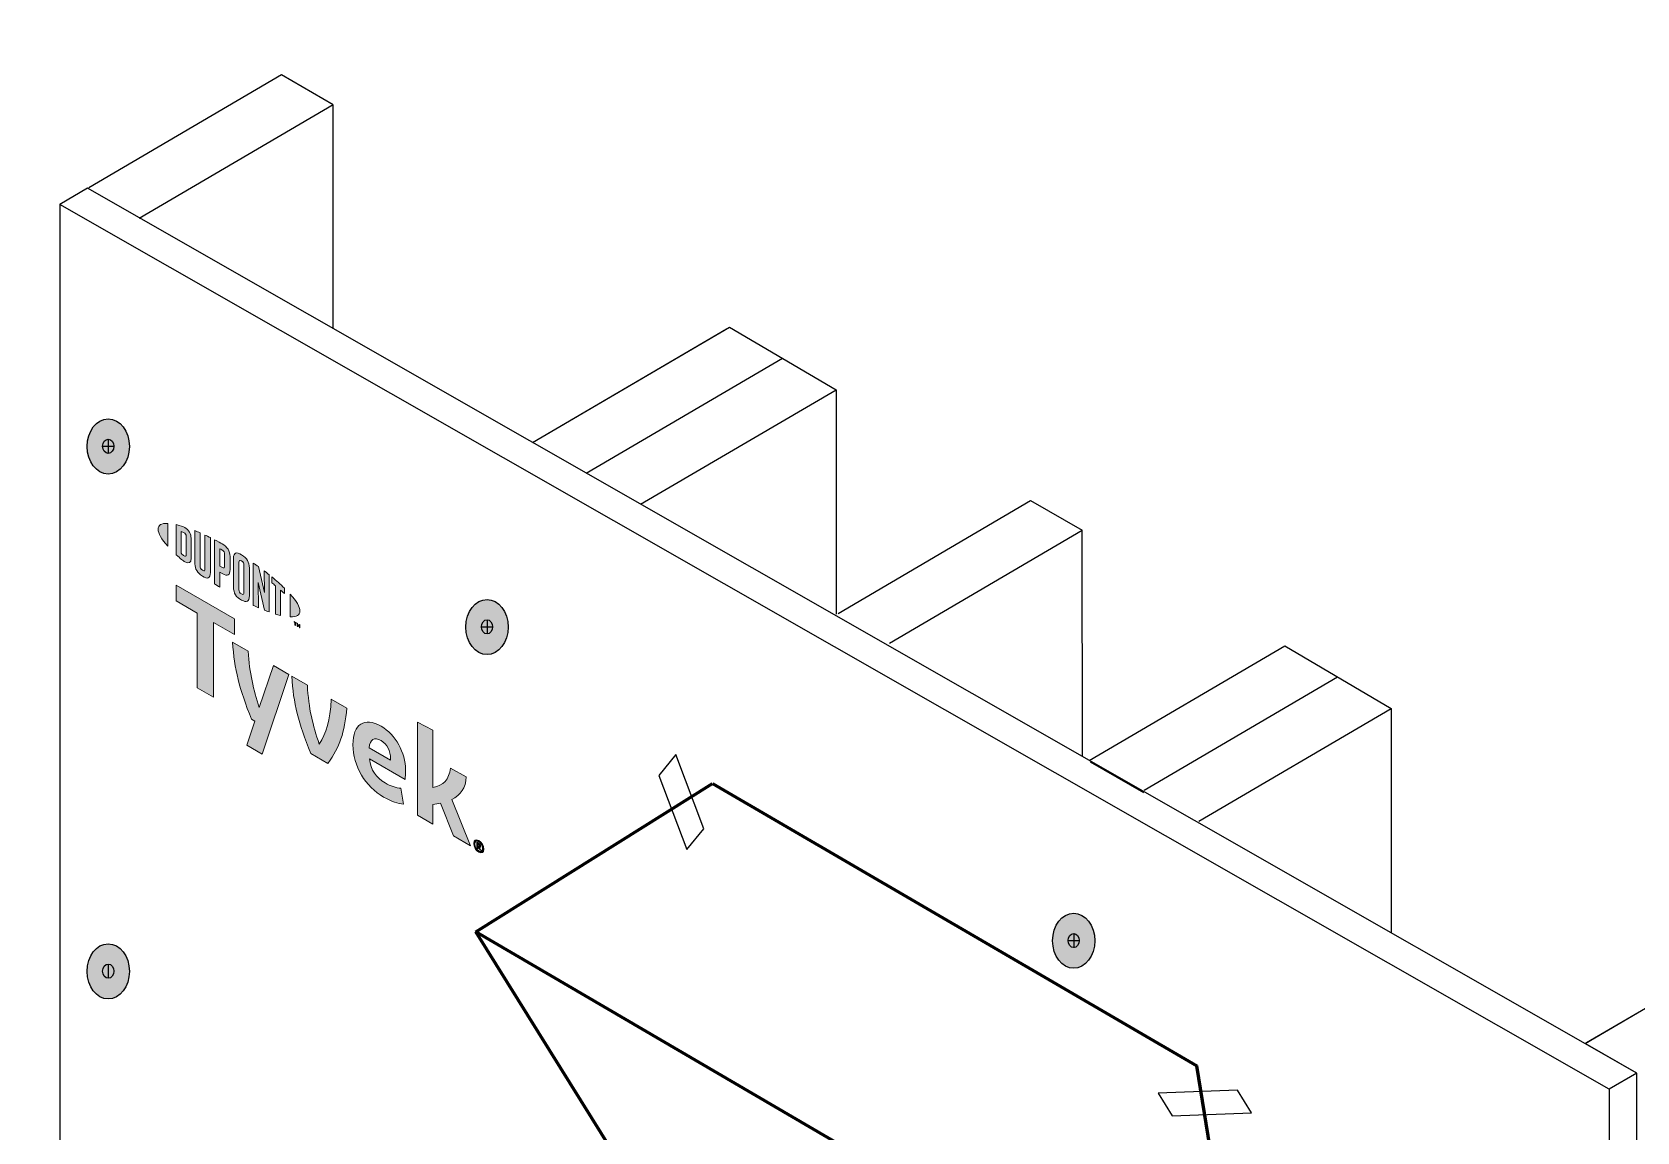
# Model space of a CAD drawing. Extents: x -1328 to 5679, y -4611 to 1603.
# Drawn here: x -375.8 to -97.4, y 1131.3 to 1322.1 of the extents above; entities that cross this region are included whole.
import ezdxf

# ---------------------------------------------------------------- set-up
doc = ezdxf.new("R2010")
doc.units = 0
doc.header["$MEASUREMENT"] = 0
doc.linetypes.add('AI-Linetype-13', pattern=[27.003948, 18.002632, -9.001316])
for name, color, linetype, lineweight in [('G-ANNO-TTLB', 7, 'Continuous', 0), ('TYVEK', 7, 'Continuous', 0), ('X-REF - TRACED', 7, 'Continuous', 0)]:
    doc.layers.add(name, color=color, linetype=linetype, lineweight=lineweight)

# ---------------------------------------------------------------- blocks, each defined once
blk = doc.blocks.new('Block_81')
at = {"layer": 'TYVEK', "true_color": 0x003b71, "transparency": 33554687}
h = blk.add_hatch(color=156, dxfattribs=at)
h.dxf.hatch_style = 2
edge = h.paths.add_edge_path()
edge.add_ellipse((-362.59, 1250.25), major_axis=(0, 4.78), ratio=0.766948, start_angle=0, end_angle=360)
h = blk.add_hatch(color=156, dxfattribs=at)
h.dxf.hatch_style = 2
edge = h.paths.add_edge_path()
edge.add_ellipse((-296.87, 1218.93), major_axis=(0, 4.78), ratio=0.766948, start_angle=0, end_angle=360)
h = blk.add_hatch(color=156, dxfattribs=at)
h.dxf.hatch_style = 2
edge = h.paths.add_edge_path()
edge.add_ellipse((-195.08, 1164.51), major_axis=(0, 4.78), ratio=0.766948, start_angle=0, end_angle=360)
h = blk.add_hatch(color=156, dxfattribs=at)
h.dxf.hatch_style = 2
edge = h.paths.add_edge_path()
edge.add_ellipse((-362.59, 1159.2), major_axis=(0, 4.78), ratio=0.766948, start_angle=0, end_angle=360)
at = {"layer": 'TYVEK', "color": 18, "lineweight": 25, "true_color": 0x080808}
for p, q in [((-363.56, 1250.28), (-361.61, 1250.28)), ((-362.59, 1251.51), (-362.59, 1249.05)), ((-296.87, 1220.19), (-296.87, 1217.72)), ((-297.84, 1218.96), (-295.9, 1218.96)), ((-196.05, 1164.54), (-194.11, 1164.54)), ((-195.08, 1165.77), (-195.08, 1163.3)), ((-362.59, 1160.47), (-362.59, 1158))]:
    blk.add_line(p, q, dxfattribs=at)
at = {"layer": 'TYVEK', "color": 18, "lineweight": 25, "true_color": 0x000000}
for centre in [(-362.59, 1250.25), (-296.87, 1218.93), (-195.08, 1164.51), (-362.59, 1159.2)]:
    blk.add_ellipse(centre, major_axis=(0, 4.78), ratio=0.766948, dxfattribs=at)
at = {"layer": 'TYVEK', "color": 18, "lineweight": 25, "true_color": 0x080808}
for centre in [(-362.59, 1250.28), (-296.87, 1218.96), (-195.08, 1164.54), (-362.59, 1159.23)]:
    blk.add_ellipse(centre, major_axis=(0, 1.23), ratio=0.788846, dxfattribs=at)
blk = doc.blocks.new('Block_380')
at = {"layer": 'X-REF - TRACED', "true_color": 0x848484, "transparency": 33554687}
h = blk.add_hatch(color=252, dxfattribs=at)
h.dxf.hatch_style = 2
edge = h.paths.add_edge_path()
edge.add_spline(control_points=[(-353.94, 1235.91), (-353.94, 1235.18), (-353.33, 1234.15), (-352.26, 1232.96), (-352.26, 1232.96), (-352.26, 1236.9), (-352.26, 1236.9), (-353.33, 1236.94), (-353.94, 1236.62), (-353.94, 1235.91)], knot_values=[0, 0, 0, 0, 1, 1, 1, 2, 2, 2, 3, 3, 3, 3], degree=3, periodic=0)
h = blk.add_hatch(color=252, dxfattribs=at)
h.dxf.hatch_style = 2
edge = h.paths.add_edge_path()
edge.add_spline(control_points=[(-349.06, 1231.48), (-349.06, 1231.17), (-349.21, 1231.16), (-349.4, 1231.27), (-349.55, 1231.36), (-349.78, 1231.55), (-349.96, 1231.72), (-349.96, 1231.72), (-349.96, 1235.49), (-349.96, 1235.49), (-349.78, 1235.43), (-349.55, 1235.36), (-349.4, 1235.28), (-349.21, 1235.17), (-349.06, 1234.98), (-349.06, 1234.68), (-349.06, 1234.68), (-349.06, 1231.48), (-349.06, 1231.48)], knot_values=[0, 0, 0, 0, 1, 1, 1, 2, 2, 2, 3, 3, 3, 4, 4, 4, 5, 5, 5, 6, 6, 6, 6], degree=3, periodic=0)
edge = h.paths.add_edge_path()
edge.add_spline(control_points=[(-349.28, 1236.19), (-349.58, 1236.37), (-350.01, 1236.51), (-350.78, 1236.69), (-350.78, 1236.69), (-350.78, 1231.46), (-350.78, 1231.46), (-350.1, 1230.83), (-349.58, 1230.39), (-349.28, 1230.22), (-348.59, 1229.82), (-348.21, 1230.08), (-348.21, 1230.85), (-348.21, 1230.85), (-348.21, 1234.32), (-348.21, 1234.32), (-348.21, 1235.09), (-348.59, 1235.8), (-349.28, 1236.19)], knot_values=[0, 0, 0, 0, 1, 1, 1, 2, 2, 2, 3, 3, 3, 4, 4, 4, 5, 5, 5, 6, 6, 6, 6], degree=3, periodic=0)
h = blk.add_hatch(color=252, dxfattribs=at)
h.dxf.hatch_style = 2
edge = h.paths.add_edge_path()
edge.add_spline(control_points=[(-345.81, 1228.99), (-345.81, 1228.69), (-345.9, 1228.55), (-346.23, 1228.79), (-346.56, 1229.02), (-346.64, 1229.22), (-346.64, 1229.58), (-346.64, 1229.58), (-346.64, 1235.27), (-346.64, 1235.27), (-346.86, 1235.37), (-347.34, 1235.57), (-347.54, 1235.65), (-347.54, 1235.65), (-347.54, 1229.9), (-347.54, 1229.9), (-347.54, 1228.98), (-347.15, 1228.4), (-346.23, 1227.75), (-345.39, 1227.15), (-344.87, 1227.34), (-344.87, 1228.36), (-344.87, 1228.36), (-344.87, 1234.44), (-344.87, 1234.44), (-345.05, 1234.53), (-345.63, 1234.8), (-345.81, 1234.89), (-345.81, 1234.89), (-345.81, 1228.99), (-345.81, 1228.99)], knot_values=[0, 0, 0, 0, 1, 1, 1, 2, 2, 2, 3, 3, 3, 4, 4, 4, 5, 5, 5, 6, 6, 6, 7, 7, 7, 8, 8, 8, 9, 9, 9, 10, 10, 10, 10], degree=3, periodic=0)
h = blk.add_hatch(color=252, dxfattribs=at)
h.dxf.hatch_style = 2
edge = h.paths.add_edge_path()
edge.add_spline(control_points=[(-342.39, 1229.51), (-342.39, 1229.19), (-342.49, 1229.08), (-342.88, 1229.3), (-342.88, 1229.3), (-343.2, 1229.48), (-343.2, 1229.48), (-343.2, 1229.48), (-343.2, 1232.5), (-343.2, 1232.5), (-343.06, 1232.43), (-342.98, 1232.39), (-342.89, 1232.34), (-342.48, 1232.1), (-342.39, 1231.87), (-342.39, 1231.53), (-342.39, 1231.53), (-342.39, 1229.51), (-342.39, 1229.51)], knot_values=[0, 0, 0, 0, 1, 1, 1, 2, 2, 2, 3, 3, 3, 4, 4, 4, 5, 5, 5, 6, 6, 6, 6], degree=3, periodic=0)
edge = h.paths.add_edge_path()
edge.add_spline(control_points=[(-342.84, 1233.37), (-343, 1233.47), (-343.59, 1233.79), (-344.14, 1234.07), (-344.14, 1234.07), (-344.14, 1226.41), (-344.14, 1226.41), (-343.96, 1226.29), (-343.47, 1225.98), (-343.2, 1225.82), (-343.2, 1225.82), (-343.2, 1228.42), (-343.2, 1228.42), (-343.2, 1228.42), (-342.84, 1228.21), (-342.84, 1228.21), (-341.85, 1227.65), (-341.45, 1227.92), (-341.45, 1228.89), (-341.45, 1228.89), (-341.45, 1231.14), (-341.45, 1231.14), (-341.45, 1232.09), (-341.91, 1232.83), (-342.84, 1233.37)], knot_values=[0, 0, 0, 0, 1, 1, 1, 2, 2, 2, 3, 3, 3, 4, 4, 4, 5, 5, 5, 6, 6, 6, 7, 7, 7, 8, 8, 8, 8], degree=3, periodic=0)
h = blk.add_hatch(color=252, dxfattribs=at)
h.dxf.hatch_style = 2
edge = h.paths.add_edge_path()
edge.add_spline(control_points=[(-339.04, 1224.91), (-339.04, 1224.61), (-339.13, 1224.5), (-339.46, 1224.68), (-339.8, 1224.87), (-339.9, 1225.09), (-339.9, 1225.4), (-339.9, 1225.4), (-339.9, 1230.17), (-339.9, 1230.17), (-339.9, 1230.49), (-339.8, 1230.61), (-339.46, 1230.4), (-339.13, 1230.19), (-339.04, 1229.98), (-339.04, 1229.68), (-339.04, 1229.68), (-339.04, 1224.91), (-339.04, 1224.91)], knot_values=[0, 0, 0, 0, 1, 1, 1, 2, 2, 2, 3, 3, 3, 4, 4, 4, 5, 5, 5, 6, 6, 6, 6], degree=3, periodic=0)
edge = h.paths.add_edge_path()
edge.add_spline(control_points=[(-339.46, 1231.47), (-340.33, 1232.02), (-340.85, 1231.88), (-340.85, 1230.87), (-340.85, 1230.87), (-340.85, 1225.86), (-340.85, 1225.86), (-340.85, 1224.8), (-340.38, 1224.09), (-339.46, 1223.6), (-338.56, 1223.13), (-338.1, 1223.25), (-338.1, 1224.38), (-338.1, 1224.38), (-338.1, 1229.16), (-338.1, 1229.16), (-338.1, 1230.24), (-338.52, 1230.87), (-339.46, 1231.47)], knot_values=[0, 0, 0, 0, 1, 1, 1, 2, 2, 2, 3, 3, 3, 4, 4, 4, 5, 5, 5, 6, 6, 6, 6], degree=3, periodic=0)
h = blk.add_hatch(color=252, dxfattribs=at)
h.dxf.hatch_style = 2
edge = h.paths.add_edge_path()
edge.add_spline(control_points=[(-335.49, 1224.91), (-335.49, 1224.91), (-336.53, 1229.4), (-336.53, 1229.4), (-336.82, 1229.61), (-337.16, 1229.85), (-337.42, 1230.03), (-337.42, 1230.03), (-337.42, 1222.69), (-337.42, 1222.69), (-337.24, 1222.6), (-336.76, 1222.39), (-336.52, 1222.28), (-336.52, 1222.28), (-336.59, 1226.65), (-336.59, 1226.65), (-336.59, 1226.65), (-335.49, 1221.86), (-335.49, 1221.86), (-335.26, 1221.77), (-334.92, 1221.64), (-334.69, 1221.56), (-334.69, 1221.56), (-334.69, 1228.01), (-334.69, 1228.01), (-334.93, 1228.2), (-335.35, 1228.53), (-335.56, 1228.68), (-335.56, 1228.68), (-335.49, 1224.91), (-335.49, 1224.91)], knot_values=[0, 0, 0, 0, 1, 1, 1, 2, 2, 2, 3, 3, 3, 4, 4, 4, 5, 5, 5, 6, 6, 6, 7, 7, 7, 8, 8, 8, 9, 9, 9, 10, 10, 10, 10], degree=3, periodic=0)
h = blk.add_hatch(color=252, dxfattribs=at)
h.dxf.hatch_style = 2
edge = h.paths.add_edge_path()
edge.add_spline(control_points=[(-334.23, 1226.61), (-333.99, 1226.43), (-333.77, 1226.25), (-333.54, 1226.06), (-333.54, 1226.06), (-333.54, 1221.18), (-333.54, 1221.18), (-333.34, 1221.11), (-332.96, 1221.01), (-332.7, 1220.95), (-332.7, 1220.95), (-332.7, 1225.35), (-332.7, 1225.35), (-332.46, 1225.13), (-332.23, 1224.93), (-332.02, 1224.74), (-332.02, 1224.74), (-332.02, 1225.68), (-332.02, 1225.68), (-332.68, 1226.33), (-333.39, 1226.95), (-334.23, 1227.63), (-334.23, 1227.63), (-334.23, 1226.61), (-334.23, 1226.61)], knot_values=[0, 0, 0, 0, 1, 1, 1, 2, 2, 2, 3, 3, 3, 4, 4, 4, 5, 5, 5, 6, 6, 6, 7, 7, 7, 8, 8, 8, 8], degree=3, periodic=0)
h = blk.add_hatch(color=252, dxfattribs=at)
h.dxf.hatch_style = 2
edge = h.paths.add_edge_path()
edge.add_spline(control_points=[(-329.33, 1221.7), (-329.33, 1220.98), (-329.94, 1220.65), (-331.01, 1220.69), (-331.01, 1220.69), (-331.01, 1224.63), (-331.01, 1224.63), (-329.94, 1223.44), (-329.33, 1222.41), (-329.33, 1221.7)], knot_values=[0, 0, 0, 0, 1, 1, 1, 2, 2, 2, 3, 3, 3, 3], degree=3, periodic=0)
h = blk.add_hatch(color=252, dxfattribs=at)
h.dxf.hatch_style = 2
edge = h.paths.add_edge_path()
edge.add_spline(control_points=[(-329.83, 1219.61), (-329.83, 1219.61), (-329.73, 1219.56), (-329.73, 1219.56), (-329.73, 1219.56), (-329.58, 1219.2), (-329.58, 1219.2), (-329.58, 1219.2), (-329.43, 1219.38), (-329.43, 1219.38), (-329.43, 1219.38), (-329.33, 1219.33), (-329.33, 1219.33), (-329.33, 1219.33), (-329.33, 1218.76), (-329.33, 1218.76), (-329.33, 1218.76), (-329.42, 1218.81), (-329.42, 1218.81), (-329.42, 1218.81), (-329.42, 1219.22), (-329.42, 1219.22), (-329.42, 1219.22), (-329.58, 1219.03), (-329.58, 1219.03), (-329.58, 1219.03), (-329.59, 1219.04), (-329.59, 1219.04), (-329.59, 1219.04), (-329.74, 1219.4), (-329.74, 1219.4), (-329.74, 1219.4), (-329.74, 1218.99), (-329.74, 1218.99), (-329.74, 1218.99), (-329.83, 1219.05), (-329.83, 1219.05), (-329.83, 1219.05), (-329.83, 1219.61), (-329.83, 1219.61)], knot_values=[0, 0, 0, 0, 1, 1, 1, 2, 2, 2, 3, 3, 3, 4, 4, 4, 5, 5, 5, 6, 6, 6, 7, 7, 7, 8, 8, 8, 9, 9, 9, 10, 10, 10, 11, 11, 11, 12, 12, 12, 13, 13, 13, 13], degree=3, periodic=0)
edge = h.paths.add_edge_path()
edge.add_spline(control_points=[(-330.19, 1219.72), (-330.19, 1219.72), (-330.34, 1219.81), (-330.34, 1219.81), (-330.34, 1219.81), (-330.34, 1219.91), (-330.34, 1219.91), (-330.34, 1219.91), (-329.94, 1219.68), (-329.94, 1219.68), (-329.94, 1219.68), (-329.94, 1219.58), (-329.94, 1219.58), (-329.94, 1219.58), (-330.09, 1219.66), (-330.09, 1219.66), (-330.09, 1219.66), (-330.09, 1219.2), (-330.09, 1219.2), (-330.09, 1219.2), (-330.19, 1219.25), (-330.19, 1219.25), (-330.19, 1219.25), (-330.19, 1219.72), (-330.19, 1219.72)], knot_values=[0, 0, 0, 0, 1, 1, 1, 2, 2, 2, 3, 3, 3, 4, 4, 4, 5, 5, 5, 6, 6, 6, 7, 7, 7, 8, 8, 8, 8], degree=3, periodic=0)
at = {"layer": 'X-REF - TRACED'}
for points, knots in [([(-353.94, 1235.91), (-353.94, 1235.18), (-353.33, 1234.15), (-352.26, 1232.96), (-352.26, 1232.96), (-352.26, 1236.9), (-352.26, 1236.9), (-353.33, 1236.94), (-353.94, 1236.62), (-353.94, 1235.91)], [0, 0, 0, 0, 1, 1, 1, 2, 2, 2, 3, 3, 3, 3]), ([(-349.28, 1236.19), (-349.58, 1236.37), (-350.01, 1236.51), (-350.78, 1236.69), (-350.78, 1236.69), (-350.78, 1231.46), (-350.78, 1231.46), (-350.1, 1230.83), (-349.58, 1230.39), (-349.28, 1230.22), (-348.59, 1229.82), (-348.21, 1230.08), (-348.21, 1230.85), (-348.21, 1230.85), (-348.21, 1234.32), (-348.21, 1234.32), (-348.21, 1235.09), (-348.59, 1235.8), (-349.28, 1236.19)], [0, 0, 0, 0, 1, 1, 1, 2, 2, 2, 3, 3, 3, 4, 4, 4, 5, 5, 5, 6, 6, 6, 6]), ([(-349.06, 1231.48), (-349.06, 1231.17), (-349.21, 1231.16), (-349.4, 1231.27), (-349.55, 1231.36), (-349.78, 1231.55), (-349.96, 1231.72), (-349.96, 1231.72), (-349.96, 1235.49), (-349.96, 1235.49), (-349.78, 1235.43), (-349.55, 1235.36), (-349.4, 1235.28), (-349.21, 1235.17), (-349.06, 1234.98), (-349.06, 1234.68), (-349.06, 1234.68), (-349.06, 1231.48), (-349.06, 1231.48)], [0, 0, 0, 0, 1, 1, 1, 2, 2, 2, 3, 3, 3, 4, 4, 4, 5, 5, 5, 6, 6, 6, 6]), ([(-345.81, 1228.99), (-345.81, 1228.69), (-345.9, 1228.55), (-346.23, 1228.79), (-346.56, 1229.02), (-346.64, 1229.22), (-346.64, 1229.58), (-346.64, 1229.58), (-346.64, 1235.27), (-346.64, 1235.27), (-346.86, 1235.37), (-347.34, 1235.57), (-347.54, 1235.65), (-347.54, 1235.65), (-347.54, 1229.9), (-347.54, 1229.9), (-347.54, 1228.98), (-347.15, 1228.4), (-346.23, 1227.75), (-345.39, 1227.15), (-344.87, 1227.34), (-344.87, 1228.36), (-344.87, 1228.36), (-344.87, 1234.44), (-344.87, 1234.44), (-345.05, 1234.53), (-345.63, 1234.8), (-345.81, 1234.89), (-345.81, 1234.89), (-345.81, 1228.99), (-345.81, 1228.99)], [0, 0, 0, 0, 1, 1, 1, 2, 2, 2, 3, 3, 3, 4, 4, 4, 5, 5, 5, 6, 6, 6, 7, 7, 7, 8, 8, 8, 9, 9, 9, 10, 10, 10, 10]), ([(-342.84, 1233.37), (-343, 1233.47), (-343.59, 1233.79), (-344.14, 1234.07), (-344.14, 1234.07), (-344.14, 1226.41), (-344.14, 1226.41), (-343.96, 1226.29), (-343.47, 1225.98), (-343.2, 1225.82), (-343.2, 1225.82), (-343.2, 1228.42), (-343.2, 1228.42), (-343.2, 1228.42), (-342.84, 1228.21), (-342.84, 1228.21), (-341.85, 1227.65), (-341.45, 1227.92), (-341.45, 1228.89), (-341.45, 1228.89), (-341.45, 1231.14), (-341.45, 1231.14), (-341.45, 1232.09), (-341.91, 1232.83), (-342.84, 1233.37)], [0, 0, 0, 0, 1, 1, 1, 2, 2, 2, 3, 3, 3, 4, 4, 4, 5, 5, 5, 6, 6, 6, 7, 7, 7, 8, 8, 8, 8]), ([(-342.39, 1229.51), (-342.39, 1229.19), (-342.49, 1229.08), (-342.88, 1229.3), (-342.88, 1229.3), (-343.2, 1229.48), (-343.2, 1229.48), (-343.2, 1229.48), (-343.2, 1232.5), (-343.2, 1232.5), (-343.06, 1232.43), (-342.98, 1232.39), (-342.89, 1232.34), (-342.48, 1232.1), (-342.39, 1231.87), (-342.39, 1231.53), (-342.39, 1231.53), (-342.39, 1229.51), (-342.39, 1229.51)], [0, 0, 0, 0, 1, 1, 1, 2, 2, 2, 3, 3, 3, 4, 4, 4, 5, 5, 5, 6, 6, 6, 6]), ([(-339.46, 1231.47), (-340.33, 1232.02), (-340.85, 1231.88), (-340.85, 1230.87), (-340.85, 1230.87), (-340.85, 1225.86), (-340.85, 1225.86), (-340.85, 1224.8), (-340.38, 1224.09), (-339.46, 1223.6), (-338.56, 1223.13), (-338.1, 1223.25), (-338.1, 1224.38), (-338.1, 1224.38), (-338.1, 1229.16), (-338.1, 1229.16), (-338.1, 1230.24), (-338.52, 1230.87), (-339.46, 1231.47)], [0, 0, 0, 0, 1, 1, 1, 2, 2, 2, 3, 3, 3, 4, 4, 4, 5, 5, 5, 6, 6, 6, 6]), ([(-339.04, 1224.91), (-339.04, 1224.61), (-339.13, 1224.5), (-339.46, 1224.68), (-339.8, 1224.87), (-339.9, 1225.09), (-339.9, 1225.4), (-339.9, 1225.4), (-339.9, 1230.17), (-339.9, 1230.17), (-339.9, 1230.49), (-339.8, 1230.61), (-339.46, 1230.4), (-339.13, 1230.19), (-339.04, 1229.98), (-339.04, 1229.68), (-339.04, 1229.68), (-339.04, 1224.91), (-339.04, 1224.91)], [0, 0, 0, 0, 1, 1, 1, 2, 2, 2, 3, 3, 3, 4, 4, 4, 5, 5, 5, 6, 6, 6, 6]), ([(-335.49, 1224.91), (-335.49, 1224.91), (-336.53, 1229.4), (-336.53, 1229.4), (-336.82, 1229.61), (-337.16, 1229.85), (-337.42, 1230.03), (-337.42, 1230.03), (-337.42, 1222.69), (-337.42, 1222.69), (-337.24, 1222.6), (-336.76, 1222.39), (-336.52, 1222.28), (-336.52, 1222.28), (-336.59, 1226.65), (-336.59, 1226.65), (-336.59, 1226.65), (-335.49, 1221.86), (-335.49, 1221.86), (-335.26, 1221.77), (-334.92, 1221.64), (-334.69, 1221.56), (-334.69, 1221.56), (-334.69, 1228.01), (-334.69, 1228.01), (-334.93, 1228.2), (-335.35, 1228.53), (-335.56, 1228.68), (-335.56, 1228.68), (-335.49, 1224.91), (-335.49, 1224.91)], [0, 0, 0, 0, 1, 1, 1, 2, 2, 2, 3, 3, 3, 4, 4, 4, 5, 5, 5, 6, 6, 6, 7, 7, 7, 8, 8, 8, 9, 9, 9, 10, 10, 10, 10]), ([(-334.23, 1226.61), (-333.99, 1226.43), (-333.77, 1226.25), (-333.54, 1226.06), (-333.54, 1226.06), (-333.54, 1221.18), (-333.54, 1221.18), (-333.34, 1221.11), (-332.96, 1221.01), (-332.7, 1220.95), (-332.7, 1220.95), (-332.7, 1225.35), (-332.7, 1225.35), (-332.46, 1225.13), (-332.23, 1224.93), (-332.02, 1224.74), (-332.02, 1224.74), (-332.02, 1225.68), (-332.02, 1225.68), (-332.68, 1226.33), (-333.39, 1226.95), (-334.23, 1227.63), (-334.23, 1227.63), (-334.23, 1226.61), (-334.23, 1226.61)], [0, 0, 0, 0, 1, 1, 1, 2, 2, 2, 3, 3, 3, 4, 4, 4, 5, 5, 5, 6, 6, 6, 7, 7, 7, 8, 8, 8, 8]), ([(-329.33, 1221.7), (-329.33, 1220.98), (-329.94, 1220.65), (-331.01, 1220.69), (-331.01, 1220.69), (-331.01, 1224.63), (-331.01, 1224.63), (-329.94, 1223.44), (-329.33, 1222.41), (-329.33, 1221.7)], [0, 0, 0, 0, 1, 1, 1, 2, 2, 2, 3, 3, 3, 3]), ([(-330.19, 1219.72), (-330.19, 1219.72), (-330.34, 1219.81), (-330.34, 1219.81), (-330.34, 1219.81), (-330.34, 1219.91), (-330.34, 1219.91), (-330.34, 1219.91), (-329.94, 1219.68), (-329.94, 1219.68), (-329.94, 1219.68), (-329.94, 1219.58), (-329.94, 1219.58), (-329.94, 1219.58), (-330.09, 1219.66), (-330.09, 1219.66), (-330.09, 1219.66), (-330.09, 1219.2), (-330.09, 1219.2), (-330.09, 1219.2), (-330.19, 1219.25), (-330.19, 1219.25), (-330.19, 1219.25), (-330.19, 1219.72), (-330.19, 1219.72)], [0, 0, 0, 0, 1, 1, 1, 2, 2, 2, 3, 3, 3, 4, 4, 4, 5, 5, 5, 6, 6, 6, 7, 7, 7, 8, 8, 8, 8]), ([(-329.83, 1219.61), (-329.83, 1219.61), (-329.73, 1219.56), (-329.73, 1219.56), (-329.73, 1219.56), (-329.58, 1219.2), (-329.58, 1219.2), (-329.58, 1219.2), (-329.43, 1219.38), (-329.43, 1219.38), (-329.43, 1219.38), (-329.33, 1219.33), (-329.33, 1219.33), (-329.33, 1219.33), (-329.33, 1218.76), (-329.33, 1218.76), (-329.33, 1218.76), (-329.42, 1218.81), (-329.42, 1218.81), (-329.42, 1218.81), (-329.42, 1219.22), (-329.42, 1219.22), (-329.42, 1219.22), (-329.58, 1219.03), (-329.58, 1219.03), (-329.58, 1219.03), (-329.59, 1219.04), (-329.59, 1219.04), (-329.59, 1219.04), (-329.74, 1219.4), (-329.74, 1219.4), (-329.74, 1219.4), (-329.74, 1218.99), (-329.74, 1218.99), (-329.74, 1218.99), (-329.83, 1219.05), (-329.83, 1219.05), (-329.83, 1219.05), (-329.83, 1219.61), (-329.83, 1219.61)], [0, 0, 0, 0, 1, 1, 1, 2, 2, 2, 3, 3, 3, 4, 4, 4, 5, 5, 5, 6, 6, 6, 7, 7, 7, 8, 8, 8, 9, 9, 9, 10, 10, 10, 11, 11, 11, 12, 12, 12, 13, 13, 13, 13])]:
    blk.add_open_spline(points, degree=3, knots=knots, dxfattribs=at)
blk = doc.blocks.new('Block_384')
at = {"layer": 'X-REF - TRACED', "true_color": 0x848484, "transparency": 33554687}
h = blk.add_hatch(color=252, dxfattribs=at)
h.dxf.hatch_style = 2
h.paths.add_polyline_path([(-340.68, 1220.37), (-350.78, 1226.2), (-350.78, 1223.46), (-347.14, 1221.35), (-347.14, 1208.36), (-344.33, 1206.74), (-344.33, 1219.73), (-340.68, 1217.63)])
h = blk.add_hatch(color=252, dxfattribs=at)
h.dxf.hatch_style = 2
edge = h.paths.add_edge_path()
edge.add_spline(control_points=[(-323.89, 1206.43), (-324.07, 1202.69), (-324.81, 1200.51), (-325.97, 1198.63), (-327.09, 1201.82), (-327.82, 1204.85), (-328.03, 1208.82), (-328.03, 1208.82), (-330.76, 1210.39), (-330.76, 1210.39), (-330.46, 1205.7), (-329.58, 1202.29), (-327.46, 1197), (-327.46, 1197), (-324.46, 1195.27), (-324.46, 1195.27), (-322.42, 1198.16), (-321.58, 1200.57), (-321.19, 1204.87), (-321.19, 1204.87), (-323.89, 1206.43), (-323.89, 1206.43)], knot_values=[0, 0, 0, 0, 1, 1, 1, 2, 2, 2, 3, 3, 3, 4, 4, 4, 5, 5, 5, 6, 6, 6, 7, 7, 7, 7], degree=3, periodic=0)
h = blk.add_hatch(color=252, dxfattribs=at)
h.dxf.hatch_style = 2
edge = h.paths.add_edge_path()
edge.add_spline(control_points=[(-317.32, 1197.98), (-317.32, 1197.98), (-313.6, 1195.83), (-313.6, 1195.83), (-313.6, 1195.83), (-313.6, 1196.1), (-313.6, 1196.1), (-313.6, 1197.36), (-314.18, 1198.62), (-315.26, 1199.24), (-316.4, 1199.9), (-317.15, 1199.41), (-317.32, 1197.98)], knot_values=[0, 0, 0, 0, 1, 1, 1, 2, 2, 2, 3, 3, 3, 4, 4, 4, 4], degree=3, periodic=0)
edge = h.paths.add_edge_path()
edge.add_spline(control_points=[(-311.38, 1188.21), (-312.24, 1188.26), (-313.52, 1188.68), (-314.81, 1189.43), (-317.97, 1191.25), (-320.13, 1194.79), (-320.13, 1198.52), (-320.13, 1202.1), (-318.15, 1203.38), (-315.26, 1201.72), (-312.69, 1200.23), (-311.01, 1197.17), (-311.01, 1194.15), (-311.01, 1193.48), (-311.05, 1192.92), (-311.09, 1192.49), (-311.09, 1192.49), (-317.28, 1196.07), (-317.28, 1196.07), (-317.03, 1194.12), (-316.11, 1192.78), (-314.54, 1191.88), (-313.58, 1191.32), (-312.65, 1191.04), (-311.81, 1190.95), (-311.81, 1190.95), (-311.38, 1188.21), (-311.38, 1188.21)], knot_values=[0, 0, 0, 0, 1, 1, 1, 2, 2, 2, 3, 3, 3, 4, 4, 4, 5, 5, 5, 6, 6, 6, 7, 7, 7, 8, 8, 8, 9, 9, 9, 9], degree=3, periodic=0)
h = blk.add_hatch(color=252, dxfattribs=at)
h.dxf.hatch_style = 2
edge = h.paths.add_edge_path()
edge.add_spline(control_points=[(-302.99, 1189.01), (-302.99, 1189.01), (-299.73, 1180.99), (-299.73, 1180.99), (-299.73, 1180.99), (-302.67, 1182.69), (-302.67, 1182.69), (-302.67, 1182.69), (-304.93, 1188.37), (-304.93, 1188.37), (-305.34, 1188.27), (-305.77, 1188.19), (-306.24, 1188.12), (-306.24, 1188.12), (-306.24, 1184.75), (-306.24, 1184.75), (-306.24, 1184.75), (-308.95, 1186.31), (-308.95, 1186.31), (-308.95, 1186.31), (-308.95, 1202.43), (-308.95, 1202.43), (-308.95, 1202.43), (-306.24, 1201.03), (-306.24, 1201.03), (-306.24, 1201.03), (-306.24, 1191.11), (-306.24, 1191.11), (-304.4, 1191.42), (-303.5, 1192.47), (-303.18, 1194.47), (-303.18, 1194.47), (-300.49, 1192.92), (-300.49, 1192.92), (-300.55, 1191.02), (-301.42, 1189.79), (-302.99, 1189.01)], knot_values=[0, 0, 0, 0, 1, 1, 1, 2, 2, 2, 3, 3, 3, 4, 4, 4, 5, 5, 5, 6, 6, 6, 7, 7, 7, 8, 8, 8, 9, 9, 9, 10, 10, 10, 11, 11, 11, 12, 12, 12, 12], degree=3, periodic=0)
at = {"layer": 'X-REF - TRACED'}
blk.add_lwpolyline([(-340.68, 1220.37), (-350.78, 1226.2), (-350.78, 1223.46), (-347.14, 1221.35), (-347.14, 1208.36), (-344.33, 1206.74), (-344.33, 1219.73), (-340.68, 1217.63)], close=True, dxfattribs=at)
for points, knots in [([(-323.89, 1206.43), (-324.07, 1202.69), (-324.81, 1200.51), (-325.97, 1198.63), (-327.09, 1201.82), (-327.82, 1204.85), (-328.03, 1208.82), (-328.03, 1208.82), (-330.76, 1210.39), (-330.76, 1210.39), (-330.46, 1205.7), (-329.58, 1202.29), (-327.46, 1197), (-327.46, 1197), (-324.46, 1195.27), (-324.46, 1195.27), (-322.42, 1198.16), (-321.58, 1200.57), (-321.19, 1204.87), (-321.19, 1204.87), (-323.89, 1206.43), (-323.89, 1206.43)], [0, 0, 0, 0, 1, 1, 1, 2, 2, 2, 3, 3, 3, 4, 4, 4, 5, 5, 5, 6, 6, 6, 7, 7, 7, 7]), ([(-311.38, 1188.21), (-312.24, 1188.26), (-313.52, 1188.68), (-314.81, 1189.43), (-317.97, 1191.25), (-320.13, 1194.79), (-320.13, 1198.52), (-320.13, 1202.1), (-318.15, 1203.38), (-315.26, 1201.72), (-312.69, 1200.23), (-311.01, 1197.17), (-311.01, 1194.15), (-311.01, 1193.48), (-311.05, 1192.92), (-311.09, 1192.49), (-311.09, 1192.49), (-317.28, 1196.07), (-317.28, 1196.07), (-317.03, 1194.12), (-316.11, 1192.78), (-314.54, 1191.88), (-313.58, 1191.32), (-312.65, 1191.04), (-311.81, 1190.95), (-311.81, 1190.95), (-311.38, 1188.21), (-311.38, 1188.21)], [0, 0, 0, 0, 1, 1, 1, 2, 2, 2, 3, 3, 3, 4, 4, 4, 5, 5, 5, 6, 6, 6, 7, 7, 7, 8, 8, 8, 9, 9, 9, 9]), ([(-302.99, 1189.01), (-302.99, 1189.01), (-299.73, 1180.99), (-299.73, 1180.99), (-299.73, 1180.99), (-302.67, 1182.69), (-302.67, 1182.69), (-302.67, 1182.69), (-304.93, 1188.37), (-304.93, 1188.37), (-305.34, 1188.27), (-305.77, 1188.19), (-306.24, 1188.12), (-306.24, 1188.12), (-306.24, 1184.75), (-306.24, 1184.75), (-306.24, 1184.75), (-308.95, 1186.31), (-308.95, 1186.31), (-308.95, 1186.31), (-308.95, 1202.43), (-308.95, 1202.43), (-308.95, 1202.43), (-306.24, 1201.03), (-306.24, 1201.03), (-306.24, 1201.03), (-306.24, 1191.11), (-306.24, 1191.11), (-304.4, 1191.42), (-303.5, 1192.47), (-303.18, 1194.47), (-303.18, 1194.47), (-300.49, 1192.92), (-300.49, 1192.92), (-300.55, 1191.02), (-301.42, 1189.79), (-302.99, 1189.01)], [0, 0, 0, 0, 1, 1, 1, 2, 2, 2, 3, 3, 3, 4, 4, 4, 5, 5, 5, 6, 6, 6, 7, 7, 7, 8, 8, 8, 9, 9, 9, 10, 10, 10, 11, 11, 11, 12, 12, 12, 12]), ([(-317.32, 1197.98), (-317.32, 1197.98), (-313.6, 1195.83), (-313.6, 1195.83), (-313.6, 1195.83), (-313.6, 1196.1), (-313.6, 1196.1), (-313.6, 1197.36), (-314.18, 1198.62), (-315.26, 1199.24), (-316.4, 1199.9), (-317.15, 1199.41), (-317.32, 1197.98)], [0, 0, 0, 0, 1, 1, 1, 2, 2, 2, 3, 3, 3, 4, 4, 4, 4])]:
    blk.add_open_spline(points, degree=3, knots=knots, dxfattribs=at)
blk = doc.blocks.new('Block_383')
at = {"layer": 'X-REF - TRACED', "true_color": 0x848484, "transparency": 33554687}
h = blk.add_hatch(color=252, dxfattribs=at)
h.dxf.hatch_style = 2
edge = h.paths.add_edge_path()
edge.add_spline(control_points=[(-333.94, 1212.23), (-333.94, 1212.23), (-336.37, 1204.99), (-336.37, 1204.99), (-337.41, 1208.02), (-338.08, 1210.95), (-338.29, 1214.74), (-338.29, 1214.74), (-341.01, 1216.31), (-341.01, 1216.31), (-340.72, 1211.62), (-339.83, 1208.21), (-337.72, 1202.92), (-337.72, 1202.92), (-337.17, 1202.61), (-337.17, 1202.61), (-337.17, 1202.61), (-338.56, 1198.46), (-338.56, 1198.46), (-338.56, 1198.46), (-335.85, 1196.9), (-335.85, 1196.9), (-335.85, 1196.9), (-331.24, 1210.67), (-331.24, 1210.67), (-331.24, 1210.67), (-333.94, 1212.23), (-333.94, 1212.23)], knot_values=[0, 0, 0, 0, 1, 1, 1, 2, 2, 2, 3, 3, 3, 4, 4, 4, 5, 5, 5, 6, 6, 6, 7, 7, 7, 8, 8, 8, 9, 9, 9, 9], degree=3, periodic=0)
at = {"layer": 'X-REF - TRACED'}
blk.add_open_spline([(-333.94, 1212.23), (-333.94, 1212.23), (-336.37, 1204.99), (-336.37, 1204.99), (-337.41, 1208.02), (-338.08, 1210.95), (-338.29, 1214.74), (-338.29, 1214.74), (-341.01, 1216.31), (-341.01, 1216.31), (-340.72, 1211.62), (-339.83, 1208.21), (-337.72, 1202.92), (-337.72, 1202.92), (-337.17, 1202.61), (-337.17, 1202.61), (-337.17, 1202.61), (-338.56, 1198.46), (-338.56, 1198.46), (-338.56, 1198.46), (-335.85, 1196.9), (-335.85, 1196.9), (-335.85, 1196.9), (-331.24, 1210.67), (-331.24, 1210.67), (-331.24, 1210.67), (-333.94, 1212.23), (-333.94, 1212.23)], degree=3, knots=[0, 0, 0, 0, 1, 1, 1, 2, 2, 2, 3, 3, 3, 4, 4, 4, 5, 5, 5, 6, 6, 6, 7, 7, 7, 8, 8, 8, 9, 9, 9, 9], dxfattribs=at)
blk.add_blockref('Block_384', (0, 0), dxfattribs=at)
blk = doc.blocks.new('Block_385')
at = {"layer": 'X-REF - TRACED', "true_color": 0x848484, "transparency": 33554687}
h = blk.add_hatch(color=252, dxfattribs=at)
h.dxf.hatch_style = 2
edge = h.paths.add_edge_path()
edge.add_spline(control_points=[(-298.43, 1181.3), (-298.43, 1181.3), (-298.43, 1181), (-298.43, 1181), (-298.43, 1181), (-298.32, 1180.94), (-298.32, 1180.94), (-298.21, 1180.88), (-298.15, 1180.88), (-298.15, 1180.99), (-298.15, 1181.1), (-298.21, 1181.17), (-298.32, 1181.23), (-298.32, 1181.23), (-298.43, 1181.3), (-298.43, 1181.3)], knot_values=[0, 0, 0, 0, 1, 1, 1, 2, 2, 2, 3, 3, 3, 4, 4, 4, 5, 5, 5, 5], degree=3, periodic=0)
edge = h.paths.add_edge_path()
edge.add_spline(control_points=[(-298.62, 1181.6), (-298.62, 1181.6), (-298.32, 1181.42), (-298.32, 1181.42), (-298.08, 1181.28), (-297.97, 1181.09), (-297.97, 1180.88), (-297.97, 1180.74), (-298.02, 1180.67), (-298.14, 1180.68), (-298.08, 1180.52), (-298, 1180.35), (-297.91, 1180.16), (-297.91, 1180.16), (-298.13, 1180.3), (-298.13, 1180.3), (-298.22, 1180.46), (-298.28, 1180.61), (-298.33, 1180.76), (-298.33, 1180.76), (-298.43, 1180.82), (-298.43, 1180.82), (-298.43, 1180.82), (-298.43, 1180.47), (-298.43, 1180.47), (-298.43, 1180.47), (-298.62, 1180.58), (-298.62, 1180.58), (-298.62, 1180.58), (-298.62, 1181.6), (-298.62, 1181.6)], knot_values=[0, 0, 0, 0, 1, 1, 1, 2, 2, 2, 3, 3, 3, 4, 4, 4, 5, 5, 5, 6, 6, 6, 7, 7, 7, 8, 8, 8, 9, 9, 9, 10, 10, 10, 10], degree=3, periodic=0)
edge = h.paths.add_edge_path()
edge.add_spline(control_points=[(-298.31, 1181.68), (-298.73, 1181.92), (-298.98, 1181.78), (-298.98, 1181.27), (-298.98, 1180.76), (-298.73, 1180.34), (-298.31, 1180.1), (-297.88, 1179.85), (-297.64, 1179.99), (-297.64, 1180.5), (-297.64, 1181.01), (-297.88, 1181.43), (-298.31, 1181.68)], knot_values=[0, 0, 0, 0, 1, 1, 1, 2, 2, 2, 3, 3, 3, 4, 4, 4, 4], degree=3, periodic=0)
edge = h.paths.add_edge_path()
edge.add_spline(control_points=[(-298.31, 1181.88), (-297.78, 1181.58), (-297.43, 1180.99), (-297.43, 1180.38), (-297.43, 1179.78), (-297.79, 1179.6), (-298.31, 1179.9), (-298.84, 1180.21), (-299.18, 1180.78), (-299.18, 1181.39), (-299.18, 1182), (-298.84, 1182.19), (-298.31, 1181.88)], knot_values=[0, 0, 0, 0, 1, 1, 1, 2, 2, 2, 3, 3, 3, 4, 4, 4, 4], degree=3, periodic=0)
at = {"layer": 'X-REF - TRACED'}
for points, knots in [([(-298.31, 1181.88), (-297.78, 1181.58), (-297.43, 1180.99), (-297.43, 1180.38), (-297.43, 1179.78), (-297.79, 1179.6), (-298.31, 1179.9), (-298.84, 1180.21), (-299.18, 1180.78), (-299.18, 1181.39), (-299.18, 1182), (-298.84, 1182.19), (-298.31, 1181.88)], [0, 0, 0, 0, 1, 1, 1, 2, 2, 2, 3, 3, 3, 4, 4, 4, 4]), ([(-298.31, 1181.68), (-298.73, 1181.92), (-298.98, 1181.78), (-298.98, 1181.27), (-298.98, 1180.76), (-298.73, 1180.34), (-298.31, 1180.1), (-297.88, 1179.85), (-297.64, 1179.99), (-297.64, 1180.5), (-297.64, 1181.01), (-297.88, 1181.43), (-298.31, 1181.68)], [0, 0, 0, 0, 1, 1, 1, 2, 2, 2, 3, 3, 3, 4, 4, 4, 4]), ([(-298.62, 1181.6), (-298.62, 1181.6), (-298.32, 1181.42), (-298.32, 1181.42), (-298.08, 1181.28), (-297.97, 1181.09), (-297.97, 1180.88), (-297.97, 1180.74), (-298.02, 1180.67), (-298.14, 1180.68), (-298.08, 1180.52), (-298, 1180.35), (-297.91, 1180.16), (-297.91, 1180.16), (-298.13, 1180.3), (-298.13, 1180.3), (-298.22, 1180.46), (-298.28, 1180.61), (-298.33, 1180.76), (-298.33, 1180.76), (-298.43, 1180.82), (-298.43, 1180.82), (-298.43, 1180.82), (-298.43, 1180.47), (-298.43, 1180.47), (-298.43, 1180.47), (-298.62, 1180.58), (-298.62, 1180.58), (-298.62, 1180.58), (-298.62, 1181.6), (-298.62, 1181.6)], [0, 0, 0, 0, 1, 1, 1, 2, 2, 2, 3, 3, 3, 4, 4, 4, 5, 5, 5, 6, 6, 6, 7, 7, 7, 8, 8, 8, 9, 9, 9, 10, 10, 10, 10]), ([(-298.43, 1181.3), (-298.43, 1181.3), (-298.43, 1181), (-298.43, 1181), (-298.43, 1181), (-298.32, 1180.94), (-298.32, 1180.94), (-298.21, 1180.88), (-298.15, 1180.88), (-298.15, 1180.99), (-298.15, 1181.1), (-298.21, 1181.17), (-298.32, 1181.23), (-298.32, 1181.23), (-298.43, 1181.3), (-298.43, 1181.3)], [0, 0, 0, 0, 1, 1, 1, 2, 2, 2, 3, 3, 3, 4, 4, 4, 5, 5, 5, 5])]:
    blk.add_open_spline(points, degree=3, knots=knots, dxfattribs=at)
blk = doc.blocks.new('Block_382')
at = {"layer": 'X-REF - TRACED'}
for name in ['Block_383', 'Block_385']:
    blk.add_blockref(name, (0, 0), dxfattribs=at)
blk = doc.blocks.new('Block_381')
at = {"layer": 'X-REF - TRACED'}
blk.add_blockref('Block_382', (0, 0), dxfattribs=at)
blk = doc.blocks.new('Block_379')
at = {"layer": 'X-REF - TRACED'}
for name in ['Block_380', 'Block_381']:
    blk.add_blockref(name, (0, 0), dxfattribs=at)

msp = doc.modelspace()

# ---------------------------------------------------------------- hatches: boundary and pattern name
at = {"layer": 'G-ANNO-TTLB', "true_color": 0xff00ff, "transparency": 33554687}
h = msp.add_hatch(color=6, dxfattribs=at)
edge = h.paths.add_edge_path()
edge.add_spline(control_points=[(1626, -853.91), (1626, -853.91), (-1303.52, -853.91), (-1303.52, -853.91), (-1303.52, -853.91), (-1303.52, 1603.09), (-1303.52, 1603.09), (-1303.52, 1603.09), (1626, 1603.09), (1626, 1603.09), (1626, 1603.09), (1626, -853.91), (1626, -853.91)], knot_values=[0, 0, 0, 0, 1, 1, 1, 2, 2, 2, 3, 3, 3, 4, 4, 4, 4], degree=3, periodic=0)
edge = h.paths.add_edge_path()
edge.add_spline(control_points=[(-1294.52, 1594.09), (-1294.52, 1594.09), (-1294.52, -844.91), (-1294.52, -844.91), (-1294.52, -844.91), (1617, -844.91), (1617, -844.91), (1617, -844.91), (1617, 1594.09), (1617, 1594.09), (1617, 1594.09), (-1294.52, 1594.09), (-1294.52, 1594.09)], knot_values=[0, 0, 0, 0, 1, 1, 1, 2, 2, 2, 3, 3, 3, 4, 4, 4, 4], degree=3, periodic=0)
edge.add_line((-1294.52, 1594.09), (-1294.52, 1594.09))

# ---------------------------------------------------------------- linework, layer by layer
at = {"layer": 'G-ANNO-TTLB'}
for points in [[(1626, -853.91), (1626, -853.91), (-1303.52, -853.91), (-1303.52, -853.91), (-1303.52, -853.91), (-1303.52, 1603.09), (-1303.52, 1603.09), (-1303.52, 1603.09), (1626, 1603.09), (1626, 1603.09), (1626, 1603.09), (1626, -853.91), (1626, -853.91)], [(-1294.52, 1594.09), (-1294.52, 1594.09), (-1294.52, -844.91), (-1294.52, -844.91), (-1294.52, -844.91), (1617, -844.91), (1617, -844.91), (1617, -844.91), (1617, 1594.09), (1617, 1594.09), (1617, 1594.09), (-1294.52, 1594.09), (-1294.52, 1594.09)]]:
    msp.add_open_spline(points, degree=3, knots=[0, 0, 0, 0, 1, 1, 1, 2, 2, 2, 3, 3, 3, 4, 4, 4, 4], dxfattribs=at)
at = {"layer": 'TYVEK', "color": 33, "lineweight": 25, "true_color": 0xcc9966}
for p, q in [((-365.94, 1295.18), (-332.53, 1314.75)), ((-365.94, 1295.18), (-332.53, 1314.75)), ((-332.53, 1314.75), (-323.55, 1309.56)), ((-357.2, 1289.87), (-323.55, 1309.56)), ((-323.57, 1270.69), (-323.57, 1309.44)), ((-288.97, 1250.93), (-254.78, 1270.95)), ((-288.97, 1250.93), (-255.3, 1270.65)), ((-254.78, 1270.95), (-236.32, 1260.1)), ((-279.68, 1245.63), (-245.63, 1265.57)), ((-270.24, 1240.24), (-236.32, 1260.1)), ((-236.32, 1260.09), (-236.32, 1221.16)), ((-235.96, 1221.28), (-202.55, 1240.85)), ((-202.55, 1240.85), (-193.59, 1235.71)), ((-227.01, 1216.14), (-193.59, 1235.71)), ((-193.58, 1196.47), (-193.59, 1235.71)), ((-192.38, 1195.78), (-158.44, 1215.64)), ((-158.44, 1215.66), (-139.98, 1204.81)), ((-182.84, 1190.62), (-149.29, 1210.26)), ((-173.39, 1185.23), (-139.98, 1204.8)), ((-139.98, 1204.78), (-139.98, 1165.86)), ((-106.11, 1146.83), (-72.7, 1166.4))]:
    msp.add_line(p, q, dxfattribs=at)
at = {"layer": 'TYVEK', "color": 2, "lineweight": 25, "true_color": 0xffff00}
for p, q in [((-366.2, 1295.03), (-371.01, 1292.25)), ((-97.37, 1141.52), (-366.2, 1295.03)), ((-371.01, 1292.25), (-371.01, 869.95)), ((-102.18, 1138.74), (-371.01, 1292.25)), ((-97.37, 1047), (-97.37, 1141.52)), ((-102.18, 1138.74), (-102.18, 714.32))]:
    msp.add_line(p, q, dxfattribs=at)
at = {"layer": 'TYVEK', "color": 18, "lineweight": 25, "true_color": 0x000000}
for p, q in [((-102.18, 1138.74), (-371.01, 1292.25)), ((-370.99, 1292.33), (-370.99, 870.09)), ((-102.18, 1138.74), (-102.18, 714.32))]:
    msp.add_line(p, q, dxfattribs=at)
at = {"layer": 'TYVEK', "color": 252, "linetype": 'AI-Linetype-13', "lineweight": 25, "true_color": 0x848484}
msp.add_line((-192.2, 1195.53), (-182.99, 1190.24), dxfattribs=at)
at = {"layer": 'TYVEK', "color": 18, "lineweight": 60, "true_color": 0x000000}
for p, q in [((-298.78, 1166.05), (-257.76, 1191.8)), ((-257.76, 1191.8), (-173.73, 1142.82)), ((-164.97, 1087.83), (-298.78, 1166.05)), ((-275.14, 1128.09), (-298.78, 1166.05)), ((-164.88, 1088.54), (-173.73, 1142.82))]:
    msp.add_line(p, q, dxfattribs=at)
at = {"layer": 'TYVEK', "color": 165, "lineweight": 25, "true_color": 0x4c5f99}
msp.add_line((-97.37, 1141.52), (-102.18, 1138.74), dxfattribs=at)
at = {"layer": 'TYVEK', "color": 2, "lineweight": 25, "true_color": 0xffff00}
for points in [[(-259.26, 1183.91), (-264.09, 1196.79), (-267.06, 1193.2), (-262.22, 1180.32)], [(-166.69, 1138.61), (-180.44, 1138.09), (-177.97, 1134.14), (-164.22, 1134.66)]]:
    msp.add_lwpolyline(points, close=True, dxfattribs=at)
at = {"layer": 'TYVEK', "color": 33, "lineweight": 25, "true_color": 0xcc9966}
msp.add_lwpolyline([(-97.37, 1141.52), (-106.37, 1146.69), (-72.71, 1166.39), (-63.71, 1161.23)], dxfattribs=at)

# ---------------------------------------------------------------- block references
at = {"layer": 'TYVEK'}
msp.add_blockref('Block_81', (0, 0), dxfattribs=at)
at = {"layer": 'X-REF - TRACED'}
msp.add_blockref('Block_379', (0, 0), dxfattribs=at)

doc.saveas('drawing.dxf')
